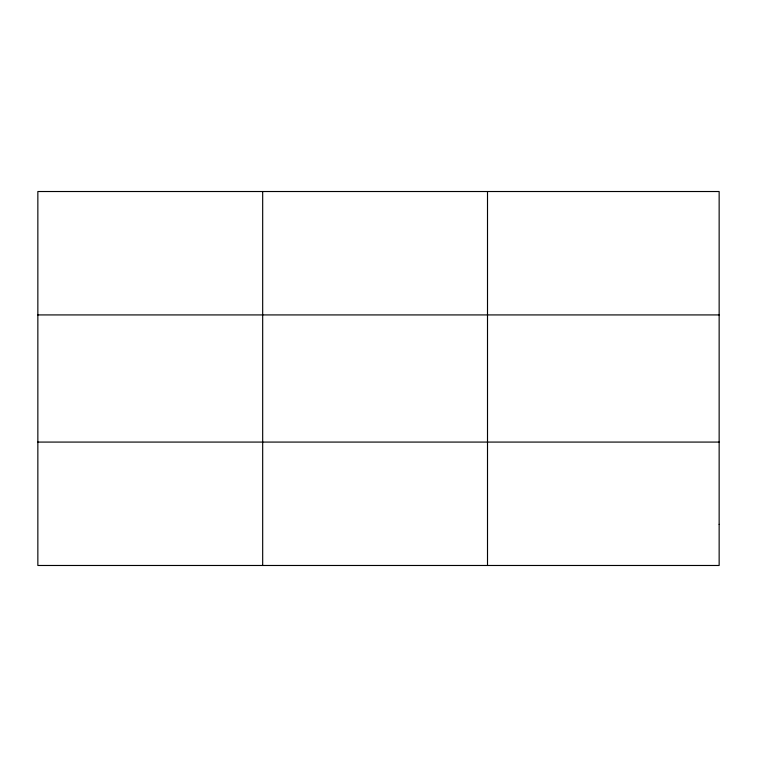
<?xml version="1.0" encoding="UTF-8"?>
<svg xmlns="http://www.w3.org/2000/svg" width="757" height="757" viewBox="0 0 757 757"><rect width="100%" height="100%" fill="white"/><g stroke="black" fill="none" stroke-linecap="round" stroke-linejoin="round"><path stroke-width="1.14" d="M262.679 565.479L262.679 191.521M37.85 314.921L719.15 314.921M37.85 442.079L719.15 442.079M487.508 191.521L487.508 565.479M719.15 524.346L719.15 565.479L37.85 565.479L37.85 191.521L719.15 191.521L719.15 524.346"/></g></svg>
